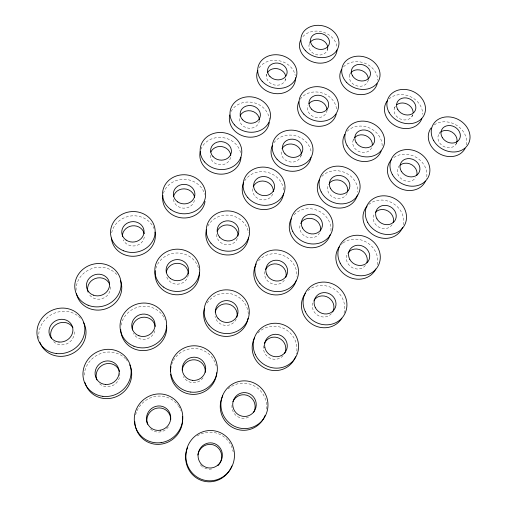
<?xml version="1.0" encoding="UTF-8"?>
<svg xmlns="http://www.w3.org/2000/svg" width="507" height="507" viewBox="0 0 507 507"><rect width="100%" height="100%" fill="white"/><g stroke="black" fill="none" stroke-linecap="round" stroke-linejoin="round"><path stroke-width="0.38" stroke-dasharray="2.54 1.9" d="M266.479 75.644L266.752 74.282M285.34 80.163L285.663 78.813M309.365 43.76L309.942 41.631M327.307 50.199L327.953 48.095M300.797 156.473L301.228 155.129M327.211 110.158L326.451 112.345A9.886 8.467 17.5 0 1 314.144 116.94A9.886 8.467 17.5 0 1 307.863 105.627M349.729 74.732L350.476 72.71M368.45 79.935L367.898 81.266A9.652 8.055 19.8 0 1 354.913 85.125A9.652 8.055 19.8 0 1 350.749 72.888M353.119 140.211L353.728 138.836M394.383 108.118L395.327 106.21M411.836 116.673L412.863 114.804M399.453 165.39L398.686 166.689A10.165 8.758 27.9 0 0 402.203 179.459A10.165 8.758 27.9 0 0 415.734 177.716M439.132 133.715L439.899 132.511M455.894 144.356L456.712 143.177M294.098 214.759A21.136 19.279 22.7 0 1 317.978 210.62A21.136 19.279 22.7 0 1 330.944 230.989M319.613 232.827A10.565 9.639 22.7 0 1 305.67 236.611A10.565 9.639 22.7 0 1 300.784 223.251M302.901 36.586A19.076 15.768 16 0 1 323.479 32.22A19.076 15.768 16 0 1 337.104 47.823M327.737 48.184A9.538 7.884 16 0 1 315.436 54.363A9.538 7.884 16 0 1 310.43 41.973M388.977 98.979A19.602 16.439 24.2 0 1 410.404 96.647A19.602 16.439 24.2 0 1 422.648 114.335M412.799 114.753A9.804 8.22 24.2 0 1 399.858 118.803A9.804 8.22 24.2 0 1 395.359 106.21M347.213 131.243A20.052 17.301 22.8 0 1 369.527 127.986A20.052 17.301 22.8 0 1 382.139 146.555M371.694 147.74A10.026 8.651 22.8 0 1 358.132 151.137A10.026 8.651 22.8 0 1 354.178 138.221M244.685 180.86A20.844 18.816 14.2 0 1 267.5 172.374A20.844 18.816 14.2 0 1 283.641 190.607M272.772 194.023A10.419 9.405 14.2 0 1 260.186 199.479A10.419 9.405 14.2 0 1 252.854 188.046M259.14 67.843A19.551 16.541 13.3 0 1 279.376 60.789A19.551 16.541 13.3 0 1 295.251 75.467M285.745 78.781A9.772 8.27 13.3 0 1 274.217 84.935A9.772 8.27 13.3 0 1 266.752 74.225M343.531 66.848A19.31 16.11 19.8 0 1 364.812 63.204A19.31 16.11 19.8 0 1 377.74 80.207M393.863 157.538A20.331 17.517 27.9 0 1 417.305 158.038A20.331 17.517 27.9 0 1 426.311 178.933M300.245 99.169A19.767 16.927 17.5 0 1 321.672 92.838A19.767 16.927 17.5 0 1 336.604 109.689M368.703 204.517A20.933 18.563 29.6 0 1 392.741 203.206A20.933 18.563 29.6 0 1 403.35 224.74M392.126 224.785A10.463 9.278 29.6 0 1 378.121 226.73A10.463 9.278 29.6 0 1 374.66 213.276M231.148 111.401A20.122 17.485 11.4 0 1 252.955 102.503A20.122 17.485 11.4 0 1 269.318 119.367M259.362 120.647A10.058 8.739 11.4 0 1 248.55 128.201A10.058 8.739 11.4 0 1 239.405 118.239M341.407 244.368A21.452 19.52 31.2 0 1 342.51 243.404M343.087 242.954A21.452 19.52 31.2 0 1 368.057 243.208A21.452 19.52 31.2 0 1 376.942 266.251M365.389 265.459A10.723 9.76 31.2 0 1 351.028 266.872A10.723 9.76 31.2 0 1 347.948 252.999M321.806 176.423A20.635 18.334 23.1 0 1 344.956 172.602A20.635 18.334 23.1 0 1 357.841 192.147M347.111 193.294A10.317 9.164 23.1 0 1 333.365 197.375A10.317 9.164 23.1 0 1 328.732 184.054M273.926 142.784A20.337 17.922 16.4 0 1 295.72 135.838A20.337 17.922 16.4 0 1 311.266 152.816M301.202 154.965A10.165 8.961 16.4 0 1 289.288 161.796A10.165 8.961 16.4 0 1 281.448 150.268M200.905 149.299A20.641 18.328 8.3 0 1 222.32 137.568A20.641 18.328 8.3 0 1 240.793 153.83M230.622 157.411A10.317 9.164 8.3 0 1 219.119 164.724A10.317 9.164 8.3 0 1 210.209 154.413M434.252 124.918A19.881 16.63 28.3 0 1 456.623 125.28A19.881 16.63 28.3 0 1 466.339 144.863M456.573 143.069A9.937 8.315 28.3 0 1 442.814 145.959A9.937 8.315 28.3 0 1 440.076 132.6M163.419 193.325A21.3 19.329 2.8 0 1 184.307 179.332A21.3 19.329 2.8 0 1 204.644 194.327M194.479 200.284A10.647 9.665 2.8 0 1 183.122 208.143A10.647 9.665 2.8 0 1 173.343 198.535M258.513 260.807A21.738 20.445 21.1 0 1 283.064 255.389A21.738 20.445 21.1 0 1 296.912 276.328M284.383 280.244A10.869 10.222 21.1 0 1 271.232 283.495A10.869 10.222 21.1 0 1 264.857 271.638M207.832 226.179A21.465 19.906 9.3 0 1 230.368 215.386A21.465 19.906 9.3 0 1 248.462 232.643M237.365 238.537A10.736 9.95 9.3 0 1 224.918 244.558A10.736 9.95 9.3 0 1 216.641 233.664M307.996 290.593A22.08 20.705 34.3 0 1 333.993 289.022A22.08 20.705 34.3 0 1 344.025 313.199M331.42 313.713A11.04 10.349 34.2 0 1 316.97 314.784A11.04 10.349 34.2 0 1 313.675 300.74M207.116 303.047A22.34 21.598 9.9 0 1 231.68 293.965A22.34 21.598 9.9 0 1 248.278 314.029M236.243 319.112A11.167 10.799 9.9 0 1 224.62 325.336A11.167 10.799 9.9 0 1 215.025 316.254M111.686 232.783A22.061 20.217 -6.8 0 1 131.389 215.912A22.061 20.217 -6.8 0 1 153.976 228.505M144.337 237.016A11.027 10.108 -6.8 0 1 134.78 245.895A11.027 10.108 -6.8 0 1 123.188 239.836M257.949 333.017A22.638 21.94 36.8 0 1 284.883 329.018A22.638 21.94 36.8 0 1 296.386 353.962M283.014 355.781A11.319 10.97 36.7 0 1 269.591 357.98A11.319 10.97 36.7 0 1 263.646 345.603M155.858 268.368A22.175 20.901 -2.8 0 1 178.071 253.006A22.175 20.901 -2.8 0 1 198.959 269.724M188.274 274.845A11.084 10.451 -2.7 0 1 177.773 284.173A11.084 10.451 -2.7 0 1 166.404 275.916M228.118 388.913A23.595 23.208 77.6 0 1 254.153 385.859A23.595 23.208 77.6 0 1 266.555 409.409M248.481 417.21A11.794 11.604 77.6 0 1 231.959 405.359M76.063 290.302A23.011 21.288 -17.5 0 1 91.761 268.615A23.011 21.288 -17.5 0 1 117.719 275.694M110.336 286.816A11.503 10.647 -17.5 0 1 102.408 298.572A11.503 10.647 -17.5 0 1 88.928 294.022M171.632 364.533A23.221 22.878 -27.2 0 1 194.675 348.512A23.221 22.878 -27.2 0 1 216.178 366.01M203.047 377.886A11.61 11.439 -27.1 0 1 183.382 376.625M121.078 325.177A23.119 22.048 -19.3 0 1 141.554 306.45A23.119 22.048 -19.3 0 1 165.2 319.904M154.901 330.786A11.56 11.021 -19.3 0 1 144.888 339.265A11.56 11.021 -19.3 0 1 133.43 333.391M197.229 435.95A24.868 23.949 -77.5 0 1 233.176 451.794M211.634 468.994A12.434 11.978 -77.5 0 1 202.648 466.941M202.147 466.554A12.434 11.978 -77.5 0 1 199.625 463.69M135.597 414.878A24.475 23.595 -52.5 0 1 154.267 396.664A24.475 23.595 -52.5 0 1 178.02 405.251M178.464 405.866A24.475 23.595 -52.5 0 1 181.005 410.619M168.356 426.919A12.238 11.8 -52.5 0 1 149.311 427.705M84.206 375.091A24.197 22.866 -34.7 0 1 100.056 353.778A24.197 22.866 -34.7 0 1 125.508 358.747M126.021 359.286A24.197 22.866 -34.7 0 1 127.434 361.003M119.81 373.165A12.098 11.433 -34.7 0 1 112.351 385.745A12.098 11.433 -34.7 0 1 98.415 382.506M39.001 338.613A24.025 22.112 -27.5 0 1 51.125 314.79A24.025 22.112 -27.5 0 1 78.021 315.962M78.585 316.412A24.025 22.112 -27.5 0 1 80.676 318.415M74.212 331.806A12.01 11.059 -27.5 0 1 66.544 343.923A12.01 11.059 -27.5 0 1 52.779 340.723"/><path stroke-width="0.76" d="M300.784 223.251A10.565 9.639 22.7 0 1 313.738 219.125A10.565 9.639 22.7 0 1 320.297 231.072M330.285 234.545A21.136 19.279 22.7 0 1 303.75 246.427A21.136 19.279 22.7 0 1 290.593 220.177M290.879 219.525A21.136 19.279 22.7 0 1 291.538 218.238M310.43 41.973A9.538 7.884 16 0 1 320.817 39.533A9.538 7.884 16 0 1 327.737 47.487M337.085 49.908A19.076 15.768 16 0 1 314.302 62.38A19.076 15.768 16 0 1 300.613 40.066M396.899 104.664A9.804 8.22 24.2 0 1 407.292 104.138A9.804 8.22 24.2 0 1 413.129 112.611M421.849 118.587A19.602 16.439 24.2 0 1 395.542 125.964A19.602 16.439 24.2 0 1 387.494 100.57M354.659 137.631A10.026 8.651 22.8 0 1 365.743 135.635A10.026 8.651 22.8 0 1 372.36 144.806M381.213 150.997A20.052 17.301 22.8 0 1 355.065 159.42A20.052 17.301 22.8 0 1 344.906 134.241M253.227 186.874A10.419 9.405 14.2 0 1 265.117 181.329A10.419 9.405 14.2 0 1 273.317 191.627M283.565 193.421A20.844 18.816 14.2 0 1 258.006 208.789A20.844 18.816 14.2 0 1 243.702 182.729M267.309 72.894A9.772 8.27 13.3 0 1 277.259 68.686A9.772 8.27 13.3 0 1 285.669 75.885M295.505 77.641A19.551 16.541 13.3 0 1 273.273 93.313A19.551 16.541 13.3 0 1 257.771 70.403M351.218 72.349A9.652 8.055 19.8 0 1 361.916 70.6A9.652 8.055 19.8 0 1 368.278 79.187M377.252 83.699A19.31 16.11 19.8 0 1 352.726 93.085A19.31 16.11 19.8 0 1 341.452 69.713M400.277 165.022A10.165 8.758 27.9 0 1 412.172 165.016A10.165 8.758 27.9 0 1 416.722 175.65M425.519 181.081A20.331 17.517 27.9 0 1 397.387 186.937A20.331 17.517 27.9 0 1 391.537 159.578M308.966 103.694A9.886 8.467 17.5 0 1 319.727 100.963A9.886 8.467 17.5 0 1 326.895 109.43M336.23 114.119A19.767 16.927 17.5 0 1 311.723 125.191A19.767 16.927 17.5 0 1 298.794 101.755M375.421 212.332A10.463 9.278 29.6 0 1 388.026 211.045A10.463 9.278 29.6 0 1 393.172 222.598M402.552 227.409A20.933 18.563 29.6 0 1 373.596 235.014A20.933 18.563 29.6 0 1 367.207 205.994M239.976 116.027A10.058 8.739 11.4 0 1 251.079 110.913A10.058 8.739 11.4 0 1 259.394 119.886M269.249 122.421A20.122 17.485 11.4 0 1 246.155 136.801A20.122 17.485 11.4 0 1 229.772 114.962M348.328 252.492A10.723 9.76 31.2 0 1 361.44 250.407A10.723 9.76 31.2 0 1 366.878 262.645M375.864 268.97A21.452 19.52 31.2 0 1 346.528 275.77A21.452 19.52 31.2 0 1 339.468 246.541M329.442 183.09A10.317 9.164 23.1 0 1 341.87 181.126A10.317 9.164 23.1 0 1 347.498 192.166M357.422 194.872A20.635 18.334 23.1 0 1 332.003 206.862A20.635 18.334 23.1 0 1 318.485 181.582M318.751 180.961A20.635 18.334 23.1 0 1 319.372 179.732M282.012 148.817A10.165 8.961 16.4 0 1 293.597 144.406A10.165 8.961 16.4 0 1 301.291 154.191M311.045 157.506A20.337 17.922 16.4 0 1 285.815 170.27A20.337 17.922 16.4 0 1 272.386 145.515M210.83 152.1A10.317 9.164 8.3 0 1 222.117 146.65A10.317 9.164 8.3 0 1 230.736 155.617M240.977 157.259A20.641 18.328 8.3 0 1 217.731 173.926A20.641 18.328 8.3 0 1 200.284 151.27M440.634 132.118A9.937 8.315 28.3 0 1 452.162 132.175A9.937 8.315 28.3 0 1 456.807 142.385M465.134 148.291A19.881 16.63 28.3 0 1 438.669 153.31A19.881 16.63 28.3 0 1 431.115 127.973M173.527 196.646A10.647 9.665 2.8 0 1 184.168 188.851A10.647 9.665 2.8 0 1 194.517 197.141M205.037 201.482A21.3 19.329 2.8 0 1 180.815 217.757A21.3 19.329 2.8 0 1 162.912 195.442M265.491 269.737A10.869 10.222 21.1 0 1 278.932 264.572A10.869 10.222 21.1 0 1 285.834 277.247M296.101 280.84A21.738 20.445 21.1 0 1 267.29 293.109A21.738 20.445 21.1 0 1 256.314 263.919M217.281 231.141A10.736 9.95 9.3 0 1 229.69 225.228A10.736 9.95 9.3 0 1 237.973 236.015M248.538 237.834A21.465 19.906 9.3 0 1 224.544 254.761A21.465 19.906 9.3 0 1 206.026 231.838M206.153 231.11A21.465 19.906 9.3 0 1 206.488 229.652M314.042 300.176A11.04 10.349 34.2 0 1 328.669 297.717A11.04 10.349 34.2 0 1 332.617 312.071M341.883 318.181A22.08 20.705 34.3 0 1 311.463 323.758A22.08 20.705 34.3 0 1 305.379 293.426M215.171 312.033A11.167 10.799 9.9 0 1 228.524 304.124A11.167 10.799 9.9 0 1 236.921 317.109M248.056 318.25A22.34 21.598 9.9 0 1 221.35 335.9A22.34 21.598 9.9 0 1 204.467 308.814M122.409 236.623A11.027 10.108 -6.8 0 1 132.054 225.862A11.027 10.108 -6.8 0 1 144.222 233.733M155.06 232.111A22.061 20.217 -6.8 0 1 136.161 256.06A22.061 20.217 -6.8 0 1 111.388 238.081M264.305 343.55A11.319 10.97 36.7 0 1 279.275 338.277A11.319 10.97 36.7 0 1 284.642 353.417M295.556 356.719A22.638 21.94 36.8 0 1 265.535 368.431A22.638 21.94 36.8 0 1 254.634 337.662M166.258 272.512A11.084 10.451 -2.7 0 1 178.204 263.317A11.084 10.451 -2.7 0 1 188.338 274.167M199.359 272.798A22.175 20.901 -2.8 0 1 175.942 294.776A22.175 20.901 -2.8 0 1 155.326 270.656M232.916 401.652A11.794 11.604 77.6 0 1 248.874 396.094A11.794 11.604 77.6 0 1 253.487 412.641M265.129 415.379A23.595 23.208 77.6 0 1 234.145 428.244A23.595 23.208 77.6 0 1 222.63 396.163M88.06 292.114A11.503 10.647 -17.5 0 1 95.202 278.539A11.503 10.647 -17.5 0 1 109.62 284.142M120.425 280.517A23.011 21.288 -17.5 0 1 105.025 309.061A23.011 21.288 -17.5 0 1 76.487 293.775M182.178 370.072A11.61 11.439 -27.1 0 1 194.948 359.837A11.61 11.439 -27.1 0 1 205.189 372.315M216.723 372.696A23.221 22.878 -27.2 0 1 194.111 394.389A23.221 22.878 -27.2 0 1 170.606 374.21M170.479 371.2A23.221 22.878 -27.2 0 1 171.024 366.726M132.365 329.956A11.56 11.021 -19.3 0 1 142.309 317.325A11.56 11.021 -19.3 0 1 155.18 326.47M166.594 325.456A23.119 22.048 -19.3 0 1 145.16 350.521A23.119 22.048 -19.3 0 1 120.723 329.537M197.85 454.994A12.434 11.978 -77.5 0 1 215.12 445.621A12.434 11.978 -77.5 0 1 218.244 465.35M231.87 465.952A24.868 23.949 -77.5 0 1 200.36 480.04A24.868 23.949 -77.5 0 1 187.615 447.491M147.467 424.296A12.238 11.8 -52.5 0 1 156.783 408.186A12.238 11.8 -52.5 0 1 170.758 419.466M182.501 416.64A24.475 23.595 -52.5 0 1 160.396 444.24A24.475 23.595 -52.5 0 1 134.811 421.704M96.919 379.908A12.098 11.433 -34.7 0 1 104.398 364.235A12.098 11.433 -34.7 0 1 119.525 371.688M129.697 364.831A24.197 22.866 -34.7 0 1 115.869 396.867A24.197 22.866 -34.7 0 1 84.999 382.639M51.346 338.201A12.01 11.059 -27.5 0 1 57.659 323.681A12.01 11.059 -27.5 0 1 72.894 327.706M83.573 322.509A24.025 22.112 -27.5 0 1 71.246 354.101A24.025 22.112 -27.5 0 1 39.882 342.162M302.489 228.004A10.698 9.734 22.6 0 0 320.76 229.963A10.698 9.734 22.6 0 0 312.382 214.258A10.698 9.734 22.6 0 0 302.489 228.004M292.799 231.572A21.395 19.469 22.6 0 0 329.277 236.439A21.395 19.469 22.6 0 0 313.434 204.663A21.395 19.469 22.6 0 0 292.799 231.572M312.92 46.188A9.646 7.947 16 0 0 329.03 44.591A9.646 7.947 16 0 0 317.889 33.335A9.646 7.947 16 0 0 312.92 46.188M305.506 50.751A19.291 15.888 16 0 0 337.916 48.33A19.291 15.888 16 0 0 316.324 25.369A19.291 15.888 16 0 0 305.506 50.751M397.843 109.683A9.912 8.283 24.1 0 0 414.574 111.686A9.912 8.283 24.1 0 0 406.227 97.933A9.912 8.283 24.1 0 0 397.843 109.683M389.173 112.598A19.83 16.573 24.2 0 0 422.629 117.44A19.83 16.573 24.2 0 0 406.76 89.625A19.83 16.573 24.2 0 0 389.173 112.598M356.034 142.321A10.146 8.727 22.7 0 0 373.253 144.318A10.146 8.727 22.7 0 0 364.97 130.007A10.146 8.727 22.7 0 0 356.034 142.321M347.016 145.42A20.293 17.453 22.7 0 0 381.429 150.281A20.293 17.453 22.7 0 0 365.718 121.325A20.293 17.453 22.7 0 0 347.016 145.42M256.162 191.976A10.546 9.5 14.2 0 0 273.995 189.643A10.546 9.5 14.2 0 0 262.094 176.607A10.546 9.5 14.2 0 0 256.162 191.976M247.822 197.597A21.098 19 14.2 0 0 283.673 193.851A21.098 19 14.2 0 0 260.63 167.209A21.098 19 14.2 0 0 247.822 197.597M269.965 76.513A9.886 8.334 13.3 0 0 286.626 74.763A9.886 8.334 13.3 0 0 275.415 63.09A9.886 8.334 13.3 0 0 269.965 76.513M262.201 81.31A19.773 16.674 13.3 0 0 295.701 78.617A19.773 16.674 13.3 0 0 274.002 54.794A19.773 16.674 13.3 0 0 262.201 81.31M352.479 75.784A9.766 8.118 19.8 0 0 369.09 77.818A9.766 8.118 19.8 0 0 361.13 64.44A9.766 8.118 19.8 0 0 352.479 75.784M346.623 82.413A19.526 16.237 19.8 0 0 379.116 79.751A19.526 16.237 19.8 0 0 356.871 56.22A19.526 16.237 19.8 0 0 346.623 82.413M401.316 171.309A10.286 8.834 27.8 0 0 418.611 173.28A10.286 8.834 27.8 0 0 409.954 158.647A10.286 8.834 27.8 0 0 401.316 171.309M392.361 174.528A20.572 17.675 27.8 0 0 426.951 179.358A20.572 17.675 27.8 0 0 410.48 149.749A20.572 17.675 27.8 0 0 392.361 174.528M311.526 109.144A10.001 8.537 17.5 0 0 328.225 107.25A10.001 8.537 17.5 0 0 316.679 95.284A10.001 8.537 17.5 0 0 311.526 109.144M303.839 114.132A20.001 17.073 17.5 0 0 337.434 111.172A20.001 17.073 17.5 0 0 315.056 86.741A20.001 17.073 17.5 0 0 303.839 114.132M376.942 218.847A10.59 9.367 29.5 0 0 394.801 220.792A10.59 9.367 29.5 0 0 386.049 205.398A10.59 9.367 29.5 0 0 376.942 218.847M367.651 222.326A21.186 18.74 29.5 0 0 403.338 227.149A21.186 18.74 29.5 0 0 386.708 196A21.186 18.74 29.5 0 0 367.651 222.326M242.587 119.779A10.178 8.815 11.4 0 0 259.831 117.808A10.178 8.815 11.4 0 0 248.43 105.589A10.178 8.815 11.4 0 0 242.587 119.779M234.488 124.893A20.356 17.637 11.4 0 0 269.147 121.807A20.356 17.637 11.4 0 0 247.086 96.856A20.356 17.637 11.4 0 0 234.488 124.893M349.817 259.426A10.862 9.861 31 0 0 368.177 261.352A10.862 9.861 31 0 0 359.387 245.28A10.862 9.861 31 0 0 349.817 259.426M340.197 263.139A21.719 19.722 31 0 0 376.878 267.956A21.719 19.722 31 0 0 360.198 235.432A21.719 19.722 31 0 0 340.197 263.139M330.545 188.566A10.438 9.253 23 0 0 348.315 190.55A10.438 9.253 23 0 0 339.956 175.498A10.438 9.253 23 0 0 330.545 188.566M321.185 191.912A20.882 18.506 23 0 0 356.681 196.786A20.882 18.506 23 0 0 340.85 166.334A20.882 18.506 23 0 0 321.185 191.912M285.029 153.881A10.292 9.044 16.4 0 0 302.318 151.758A10.292 9.044 16.4 0 0 290.568 139.222A10.292 9.044 16.4 0 0 285.029 153.881M277.012 159.204A20.578 18.081 16.4 0 0 311.78 155.833A20.578 18.081 16.4 0 0 289.015 130.229A20.578 18.081 16.4 0 0 277.012 159.204M213.01 156.555A10.444 9.246 8.4 0 0 230.799 154.394A10.444 9.246 8.4 0 0 219.258 141.687A10.444 9.246 8.4 0 0 213.01 156.555M204.594 161.961A20.888 18.499 8.4 0 0 240.324 158.52A20.888 18.499 8.4 0 0 218.023 132.574A20.888 18.499 8.4 0 0 204.594 161.961M442.358 137.67A10.051 8.385 28.2 0 0 459.158 139.647A10.051 8.385 28.2 0 0 450.45 125.59A10.051 8.385 28.2 0 0 442.358 137.67M433.751 140.705A20.109 16.769 28.2 0 0 467.372 145.503A20.109 16.769 28.2 0 0 450.774 117.079A20.109 16.769 28.2 0 0 433.751 140.705M177.754 201.938A10.78 9.76 3 0 0 194.846 195.29A10.78 9.76 3 0 0 179.789 185.15A10.78 9.76 3 0 0 177.754 201.938M170.859 209.575A21.56 19.526 2.9 0 0 205.436 197.134A21.56 19.526 2.9 0 0 175.948 176.113A21.56 19.526 2.9 0 0 170.859 209.575M266.929 274.845A11.008 10.33 21 0 0 285.802 276.771A11.008 10.33 21 0 0 277.424 260.268A11.008 10.33 21 0 0 266.929 274.845M259.876 283.419A22.016 20.66 21 0 0 297.165 278.837A22.016 20.66 21 0 0 272.981 250.122A22.016 20.66 21 0 0 259.876 283.419M219.67 237.175A10.869 10.058 9.4 0 0 238.176 234.595A10.869 10.058 9.4 0 0 226.109 220.938A10.869 10.058 9.4 0 0 219.67 237.175M210.931 243.17A21.738 20.109 9.4 0 0 248.107 238.955A21.738 20.109 9.4 0 0 224.778 211.051A21.738 20.109 9.4 0 0 210.931 243.17M315.341 307.667A11.179 10.463 33.9 0 0 334.316 309.555A11.179 10.463 33.9 0 0 325.507 292.653A11.179 10.463 33.9 0 0 315.341 307.667M305.315 311.666A22.365 20.933 33.9 0 0 343.201 316.469A22.365 20.933 33.9 0 0 326.521 282.253A22.365 20.933 33.9 0 0 305.315 311.666M218.061 318.434A11.312 10.92 10.1 0 0 237.346 315.398A11.312 10.92 10.1 0 0 224.785 300.727A11.312 10.92 10.1 0 0 218.061 318.434M208.954 325.063A22.631 21.845 10.1 0 0 247.695 320.006A22.631 21.845 10.1 0 0 223.391 290.023A22.631 21.845 10.1 0 0 208.954 325.063M126.097 240.071A11.173 10.216 -6.5 0 0 143.969 232.998A11.173 10.216 -6.5 0 0 128.664 222.465A11.173 10.216 -6.5 0 0 126.097 240.071M123.689 250.826A22.346 20.432 -6.5 0 0 155.06 229.551A22.346 20.432 -6.5 0 0 119.81 215.646A22.346 20.432 -6.5 0 0 123.689 250.826M264.825 347.358A11.465 11.097 36 0 0 283.426 354.184A11.465 11.097 36 0 0 279.598 335A11.465 11.097 36 0 0 264.825 347.358M255.287 354.444A22.935 22.2 36.1 0 0 294.409 359.241A22.935 22.2 36.1 0 0 277.994 323.415A22.935 22.2 36.1 0 0 255.287 354.444M170.65 278.673A11.23 10.565 -2.4 0 0 188.477 271.264A11.23 10.565 -2.4 0 0 172.83 260.471A11.23 10.565 -2.4 0 0 170.65 278.673M163.438 287.025A22.46 21.129 -2.4 0 0 199.505 273.14A22.46 21.129 -2.4 0 0 168.85 250.75A22.46 21.129 -2.4 0 0 163.438 287.025M233.41 400.41A11.946 11.756 75.8 0 0 246.579 416.291A11.946 11.756 75.8 0 0 253.468 396.886A11.946 11.756 75.8 0 0 233.41 400.41M222.535 395.802A23.899 23.512 75.9 0 0 247.904 428.371A23.899 23.512 75.9 0 0 262.86 390.016A23.899 23.512 75.9 0 0 222.535 395.802M93.377 295.15A11.655 10.767 -17 0 0 109.518 283.331A11.655 10.767 -17 0 0 91.127 276.594A11.655 10.767 -17 0 0 93.377 295.15M88.091 305.233A23.316 21.535 -17.1 0 0 121.027 282.412A23.316 21.535 -17.1 0 0 84.707 267.962A23.316 21.535 -17.1 0 0 88.091 305.233M192.73 380.377A11.762 11.585 -24.9 0 0 204.682 363.969A11.762 11.585 -24.9 0 0 184.472 362.087A11.762 11.585 -24.9 0 0 192.73 380.377M190.778 392.069A23.525 23.17 -25 0 0 215.602 359.919A23.525 23.17 -25 0 0 175.327 355.027A23.525 23.17 -25 0 0 190.778 392.069M138.962 335.773A11.712 11.154 -18.6 0 0 154.946 323.466A11.712 11.154 -18.6 0 0 136.275 316.602A11.712 11.154 -18.6 0 0 138.962 335.773M133.873 346.224A23.423 22.314 -18.7 0 0 166.511 322.446A23.423 22.314 -18.7 0 0 129.608 307.73A23.423 22.314 -18.7 0 0 133.873 346.224M217.902 465.065A12.599 12.143 -77.6 0 0 214.537 443.612A12.599 12.143 -77.6 0 0 198.205 457.637A12.599 12.143 -77.6 0 0 217.902 465.065M224.912 475.42A25.198 24.285 -77.6 0 0 219.525 432.294A25.198 24.285 -77.6 0 0 186.018 459.266A25.198 24.285 -77.6 0 0 224.912 475.42M160.275 430.221A12.396 11.959 -51.8 0 0 168.166 410.315A12.396 11.959 -51.8 0 0 147.36 413.978A12.396 11.959 -51.8 0 0 160.275 430.221M161.188 442.598A24.799 23.918 -51.9 0 0 178.09 403.223A24.799 23.918 -51.9 0 0 136.326 409.333A24.799 23.918 -51.9 0 0 161.188 442.598M105.361 384.458A12.263 11.579 -34.1 0 0 118.315 367.784A12.263 11.579 -34.1 0 0 97.667 365.883A12.263 11.579 -34.1 0 0 105.361 384.458M102.87 396.335A24.526 23.164 -34.1 0 0 129.691 363.665A24.526 23.164 -34.1 0 0 88.573 358.722A24.526 23.164 -34.1 0 0 102.87 396.335M58.964 342.035A12.174 11.192 -27.1 0 0 72.184 325.995A12.174 11.192 -27.1 0 0 51.733 324.036A12.174 11.192 -27.1 0 0 58.964 342.035M56.233 353.506A24.349 22.384 -27.1 0 0 83.566 322.078A24.349 22.384 -27.1 0 0 42.867 317.059A24.349 22.384 -27.1 0 0 56.233 353.506"/></g></svg>
